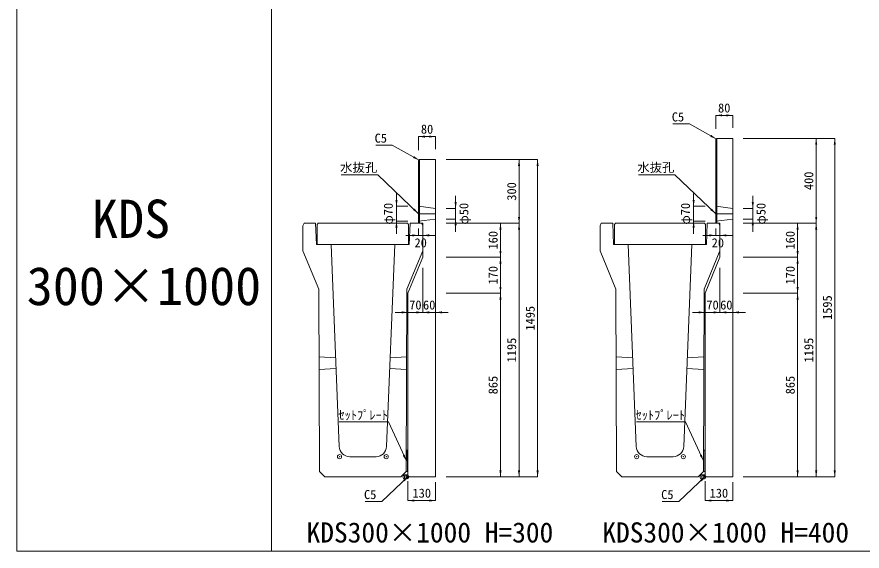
# Model space of a CAD drawing. Units: millimetres at full size, sheet at 1:40. Extents: x 172874 to 199766, y 869448 to 902797.
# Drawn here: x 172874 to 176856, y 887048 to 889566 of the extents above; entities that cross this region are included whole.
import ezdxf
from ezdxf.enums import TextEntityAlignment as Align

# ---------------------------------------------------------------- set-up
doc = ezdxf.new("R2010")
doc.units = ezdxf.units.MM
doc.header["$LTSCALE"] = 40
doc.header["$PDMODE"] = 32
doc.header["$PDSIZE"] = 20
for name, pattern in [('DASHED', [7.5, 6, -1.5]), ('USER1', [28.575, 19.05, -3.175, 3.175, -3.175]), ('USER2', [4.7625, 3.175, -1.5875])]:
    doc.linetypes.add(name, pattern=pattern)
for name, color, linetype, lineweight in [('セットプレート', 3, 'Continuous', 13), ('パネックスKDS', 2, 'Continuous', 13), ('図枠', 5, 'Continuous', 13), ('寸法線', 7, 'Continuous', 13), ('引出線', 4, 'Continuous', 13), ('本体', 2, 'Continuous', 13), ('補助線', 8, 'Continuous', 13)]:
    doc.layers.add(name, color=color, linetype=linetype, lineweight=lineweight)
doc.layers.add('文字', color=7, linetype='Continuous')
doc.styles.add('ＭＳ ゴシック', font='')
doc.styles.get('ＭＳ ゴシック').set_extended_font_data('MS Gothic')

# ---------------------------------------------------------------- blocks, each defined once
blk = doc.blocks.new('filled_arrow')
at = {"color": 0, "linetype": 'Continuous', "lineweight": -2}
blk.add_solid([(7.5, 1.25), (0, 0), (7.5, -1.25)], dxfattribs=at)

msp = doc.modelspace()

# ---------------------------------------------------------------- linework, layer by layer
at = {"layer": 'セットプレート'}
for points in [[(174708.92, 887423.33), (174714.92, 887423.31), (174715.23, 887523.31), (174709.23, 887523.33)], [(176108.92, 887423.33), (176114.92, 887423.31), (176115.23, 887523.31), (176109.23, 887523.33)]]:
    msp.add_lwpolyline(points, close=True, dxfattribs=at)
at = {"layer": 'パネックスKDS'}
for p, q in [((176166.64, 888988.33), (176171.64, 888993.33)), ((176171.64, 888993.33), (176246.64, 888993.33)), ((176246.64, 887398.33), (176246.64, 888993.33)), ((176166.64, 888593.33), (176166.64, 888988.33)), ((174766.64, 888888.33), (174771.64, 888893.33)), ((174766.64, 888593.33), (174766.64, 888888.33)), ((174771.64, 888893.33), (174846.64, 888893.33)), ((174846.64, 887398.33), (174846.64, 888893.33)), ((174766.64, 888593.33), (174786.64, 888593.33)), ((174786.64, 888433.33), (174786.64, 888593.33)), ((176166.64, 888593.33), (176186.64, 888593.33)), ((176186.64, 888433.33), (176186.64, 888593.33)), ((174786.64, 888433.33), (174716.64, 888263.33)), ((176186.64, 888433.33), (176116.64, 888263.33)), ((174716.64, 887403.33), (174716.64, 888263.33)), ((176116.64, 887403.33), (176116.64, 888263.33)), ((174716.64, 887403.33), (174721.64, 887398.33)), ((176116.64, 887403.33), (176121.64, 887398.33)), ((174721.64, 887398.33), (174846.64, 887398.33)), ((176121.64, 887398.33), (176246.64, 887398.33))]:
    msp.add_line(p, q, dxfattribs=at)
at = {"layer": 'パネックスKDS', "lineweight": 5}
for p, q in [((176171.64, 888593.33), (176171.64, 888993.33)), ((174771.64, 888593.33), (174771.64, 888893.33))]:
    msp.add_line(p, q, dxfattribs=at)
at = {"layer": 'パネックスKDS', "linetype": 'DASHED', "lineweight": 9}
for p, q in [((174766.64, 888673.33), (174846.64, 888663.33)), ((176166.64, 888673.33), (176246.64, 888663.33)), ((174766.64, 888603.33), (174846.64, 888613.33)), ((176166.64, 888603.33), (176246.64, 888613.33))]:
    msp.add_line(p, q, dxfattribs=at)
at = {"layer": '図枠'}
for p, q in [((172874.21, 902448.33), (172874.21, 887048.33)), ((174074.21, 902448.33), (174074.21, 887048.33)), ((172874.21, 887048.33), (185274.21, 887048.33))]:
    msp.add_line(p, q, dxfattribs=at)
at = {"layer": '寸法線'}
for p, q in [((176166.64, 889101.88), (176246.64, 889101.88)), ((176166.64, 889038.33), (176166.64, 889101.88)), ((176246.64, 889043.33), (176246.64, 889101.88)), ((174766.64, 889001.88), (174846.64, 889001.88)), ((174766.64, 888938.33), (174766.64, 889001.88)), ((174846.64, 888943.33), (174846.64, 889001.88)), ((176296.64, 888993.33), (176727.48, 888993.33)), ((176296.64, 888993.33), (176639.98, 888993.33)), ((176639.98, 888593.33), (176639.98, 888993.33)), ((176727.48, 887398.33), (176727.48, 888993.33)), ((174896.64, 888893.33), (175327.48, 888893.33)), ((174896.64, 888893.33), (175239.98, 888893.33)), ((175239.98, 888593.33), (175239.98, 888893.33)), ((175327.48, 887398.33), (175327.48, 888893.33)), ((174662.57, 888733.33), (174662.57, 888543.33)), ((174941.31, 888723.33), (174941.31, 888553.33)), ((176062.57, 888733.33), (176062.57, 888543.33)), ((176341.31, 888723.33), (176341.31, 888553.33)), ((174716.64, 888673.33), (174662.57, 888673.33)), ((174896.64, 888663.33), (174941.31, 888663.33)), ((176116.64, 888673.33), (176062.57, 888673.33)), ((176296.64, 888663.33), (176341.31, 888663.33)), ((174716.64, 888603.33), (174662.57, 888603.33)), ((174896.64, 888613.33), (174941.31, 888613.33)), ((176116.64, 888603.33), (176062.57, 888603.33)), ((176296.64, 888613.33), (176341.31, 888613.33)), ((174766.64, 888568.33), (174766.64, 888536.25)), ((174786.64, 888568.33), (174786.64, 888536.25)), ((174896.64, 888593.33), (175239.98, 888593.33)), ((174896.64, 888593.33), (175152.48, 888593.33)), ((174896.64, 888593.33), (175239.98, 888593.33)), ((175152.48, 888593.33), (175152.48, 888433.33)), ((175239.98, 888593.33), (175239.98, 887398.33)), ((176166.64, 888568.33), (176166.64, 888536.25)), ((176186.64, 888568.33), (176186.64, 888536.25)), ((176296.64, 888593.33), (176639.98, 888593.33)), ((176296.64, 888593.33), (176552.48, 888593.33)), ((176296.64, 888593.33), (176639.98, 888593.33)), ((176552.48, 888593.33), (176552.48, 888433.33)), ((176639.98, 888593.33), (176639.98, 887398.33)), ((174706.64, 888536.25), (174846.64, 888536.25)), ((176106.64, 888536.25), (176246.64, 888536.25)), ((174896.64, 888433.33), (175152.48, 888433.33)), ((174896.64, 888433.33), (175152.48, 888433.33)), ((175152.48, 888433.33), (175152.48, 888263.33)), ((176296.64, 888433.33), (176552.48, 888433.33)), ((176296.64, 888433.33), (176552.48, 888433.33)), ((176552.48, 888433.33), (176552.48, 888263.33)), ((174786.64, 888383.33), (174786.64, 888173.33)), ((176186.64, 888383.33), (176186.64, 888173.33)), ((174896.64, 888263.33), (175152.48, 888263.33)), ((174896.64, 888263.33), (175152.48, 888263.33)), ((175152.48, 888263.33), (175152.48, 887398.33)), ((176296.64, 888263.33), (176552.48, 888263.33)), ((176296.64, 888263.33), (176552.48, 888263.33)), ((176552.48, 888263.33), (176552.48, 887398.33)), ((174716.64, 888211.59), (174716.64, 888173.33)), ((174786.64, 888213.33), (174786.64, 888173.33)), ((174846.64, 888213.33), (174846.64, 888173.33)), ((176116.64, 888211.59), (176116.64, 888173.33)), ((176186.64, 888213.33), (176186.64, 888173.33)), ((176246.64, 888213.33), (176246.64, 888173.33)), ((174846.64, 888173.33), (174656.64, 888173.33)), ((174726.64, 888173.33), (174906.64, 888173.33)), ((176246.64, 888173.33), (176056.64, 888173.33)), ((176126.64, 888173.33), (176306.64, 888173.33)), ((174716.64, 887378.33), (174716.64, 887286.53)), ((174846.64, 887373.33), (174846.64, 887286.53)), ((174896.64, 887398.33), (175327.48, 887398.33)), ((174896.64, 887398.33), (175239.98, 887398.33)), ((174896.64, 887398.33), (175152.48, 887398.33)), ((176116.64, 887378.33), (176116.64, 887286.53)), ((176246.64, 887373.33), (176246.64, 887286.53)), ((176296.64, 887398.33), (176727.48, 887398.33)), ((176296.64, 887398.33), (176639.98, 887398.33)), ((176296.64, 887398.33), (176552.48, 887398.33)), ((174716.64, 887286.53), (174846.64, 887286.53)), ((176116.64, 887286.53), (176246.64, 887286.53))]:
    msp.add_line(p, q, dxfattribs=at)
at = {"layer": '引出線'}
for points in [[(176169.14, 888990.83), (176042.77, 889061.91), (175965, 889061.91)], [(174769.14, 888890.83), (174642.77, 888961.91), (174565, 888961.91)], [(174766.64, 888638.33), (174574.18, 888821.78), (174402.43, 888821.78)], [(176166.64, 888638.33), (175974.18, 888821.78), (175802.43, 888821.78)], [(174709.07, 887473.33), (174624.24, 887656.79), (174392.87, 887656.79)], [(176109.07, 887473.33), (176024.24, 887656.79), (175792.87, 887656.79)], [(174719.14, 887400.83), (174592.77, 887282.18), (174515, 887282.18)], [(176119.14, 887400.83), (175992.77, 887282.18), (175915, 887282.18)]]:
    msp.add_lwpolyline(points, dxfattribs=at)
at = {"layer": '本体'}
for p, q in [((174227.64, 888593.33), (174221.64, 888581.33)), ((174221.64, 888581.33), (174221.64, 888463.33)), ((174227.64, 888593.33), (174281.64, 888593.33)), ((174281.64, 888593.33), (174285.64, 888493.33)), ((174726.64, 888593.33), (174722.64, 888493.33)), ((174726.64, 888593.33), (174780.64, 888593.33)), ((174780.64, 888593.33), (174786.64, 888581.33)), ((174786.64, 888581.33), (174786.64, 888463.33)), ((175627.64, 888593.33), (175621.64, 888581.33)), ((175621.64, 888581.33), (175621.64, 888463.33)), ((175627.64, 888593.33), (175681.64, 888593.33)), ((175681.64, 888593.33), (175685.64, 888493.33)), ((176126.64, 888593.33), (176122.64, 888493.33)), ((176126.64, 888593.33), (176180.64, 888593.33)), ((176180.64, 888593.33), (176186.64, 888581.33)), ((176186.64, 888581.33), (176186.64, 888463.33)), ((174285.64, 888493.33), (174354.14, 888493.33)), ((174354.14, 888493.33), (174392.22, 887541.33)), ((174654.14, 888493.33), (174616.06, 887541.33)), ((174654.14, 888493.33), (174722.64, 888493.33)), ((175685.64, 888493.33), (175754.14, 888493.33)), ((175754.14, 888493.33), (175792.22, 887541.33)), ((176054.14, 888493.33), (176016.06, 887541.33)), ((176054.14, 888493.33), (176122.64, 888493.33)), ((174221.64, 888463.33), (174296.64, 888283.33)), ((174786.64, 888463.33), (174711.64, 888283.33)), ((175621.64, 888463.33), (175696.64, 888283.33)), ((176186.64, 888463.33), (176111.64, 888283.33)), ((174296.64, 888283.33), (174299.36, 887423.33)), ((174711.64, 888283.33), (174708.92, 887423.33)), ((175696.64, 888283.33), (175699.36, 887423.33)), ((176111.64, 888283.33), (176108.92, 887423.33)), ((174442.18, 887493.33), (174566.1, 887493.33)), ((175842.18, 887493.33), (175966.1, 887493.33)), ((174299.36, 887423.33), (174324.44, 887398.33)), ((174324.44, 887398.33), (174299.36, 887423.33)), ((174683.84, 887398.33), (174708.92, 887423.33)), ((175699.36, 887423.33), (175724.44, 887398.33)), ((175724.44, 887398.33), (175699.36, 887423.33)), ((176083.84, 887398.33), (176108.92, 887423.33)), ((174324.44, 887398.33), (174683.84, 887398.33)), ((175724.44, 887398.33), (176083.84, 887398.33))]:
    msp.add_line(p, q, dxfattribs=at)
at = {"layer": '本体', "linetype": 'USER2'}
for p, q in [((174375.5, 887959.33), (174297.65, 887964.33)), ((174710.63, 887964.33), (174632.78, 887959.33)), ((175775.5, 887959.33), (175697.65, 887964.33)), ((176110.63, 887964.33), (176032.78, 887959.33)), ((174377.5, 887909.33), (174297.84, 887904.33)), ((174630.78, 887909.33), (174710.44, 887904.33)), ((175777.5, 887909.33), (175697.84, 887904.33)), ((176030.78, 887909.33), (176110.44, 887904.33))]:
    msp.add_line(p, q, dxfattribs=at)
at = {"layer": '本体', "lineweight": 20}
for points in [[(174289.14, 888587.33), (174294.14, 888593.33), (174714.14, 888593.33), (174719.14, 888587.33), (174719.14, 888493.33), (174289.14, 888493.33)], [(175689.14, 888587.33), (175694.14, 888593.33), (176114.14, 888593.33), (176119.14, 888587.33), (176119.14, 888493.33), (175689.14, 888493.33)]]:
    msp.add_lwpolyline(points, close=True, dxfattribs=at)
at = {"layer": '本体'}
for centre, start, end in [((174442.18, 887543.33), 182.29061, 270), ((174566.1, 887543.33), 270, 357.70939), ((175842.18, 887543.33), 182.29061, 270), ((175966.1, 887543.33), 270, 357.70939)]:
    msp.add_arc(centre, 50, start, end, dxfattribs=at)
at = {"layer": '補助線', "linetype": 'USER1'}
for p, q in [((174766.64, 888638.33), (174846.64, 888638.33)), ((176166.64, 888638.33), (176246.64, 888638.33))]:
    msp.add_line(p, q, dxfattribs=at)
at = {"layer": '補助線'}
for p in [(174394.14, 887493.33), (174614.14, 887493.33), (175794.14, 887493.33), (176014.14, 887493.33), (174702.64, 887398.33), (174709.64, 887398.33), (174709.64, 887398.33), (176102.64, 887398.33), (176109.64, 887398.33), (176109.64, 887398.33)]:
    msp.add_point(p, dxfattribs=at)

# ---------------------------------------------------------------- block references
at = {"layer": '寸法線', "xscale": 4, "yscale": 4}
for p in [(176166.64, 889101.88), (174766.64, 889001.88), (174786.64, 888536.25), (176186.64, 888536.25), (174786.64, 888173.33), (174846.64, 888173.33), (176186.64, 888173.33), (176246.64, 888173.33), (174716.64, 887286.53), (176116.64, 887286.53)]:
    msp.add_blockref('filled_arrow', p, dxfattribs=at)
for p, rotation in [((176246.64, 889101.88), 180), ((174846.64, 889001.88), 180), ((176639.98, 888993.33), 270), ((176727.48, 888993.33), 270), ((175239.98, 888893.33), 270), ((175327.48, 888893.33), 270), ((174662.57, 888673.33), 90), ((174941.31, 888663.33), 90), ((176062.57, 888673.33), 90), ((176341.31, 888663.33), 90), ((174662.57, 888603.33), 270), ((174941.31, 888613.33), 270), ((175239.98, 888593.33), 90), ((176062.57, 888603.33), 270), ((176341.31, 888613.33), 270), ((176639.98, 888593.33), 90), ((175152.48, 888593.33), 270), ((175239.98, 888593.33), 270), ((176552.48, 888593.33), 270), ((176639.98, 888593.33), 270), ((174766.64, 888536.25), 180), ((176166.64, 888536.25), 180), ((175152.48, 888433.33), 90), ((176552.48, 888433.33), 90), ((175152.48, 888433.33), 270), ((176552.48, 888433.33), 270), ((175152.48, 888263.33), 90), ((176552.48, 888263.33), 90), ((175152.48, 888263.33), 270), ((176552.48, 888263.33), 270), ((174716.64, 888173.33), 180), ((174786.64, 888173.33), 180), ((176116.64, 888173.33), 180), ((176186.64, 888173.33), 180), ((175152.48, 887398.33), 90), ((175239.98, 887398.33), 90), ((175327.48, 887398.33), 90), ((176552.48, 887398.33), 90), ((176639.98, 887398.33), 90), ((176727.48, 887398.33), 90), ((174846.64, 887286.53), 180), ((176246.64, 887286.53), 180)]:
    msp.add_blockref('filled_arrow', p, dxfattribs=dict(at, rotation=rotation))
at = {"layer": '引出線', "xscale": 4, "yscale": 4}
for p, rotation in [((176169.14, 888990.83), 150.6), ((174769.14, 888890.83), 150.6), ((174766.64, 888638.33), 136.4), ((176166.64, 888638.33), 136.4), ((174709.07, 887473.33), 114.8), ((176109.07, 887473.33), 114.8), ((174719.14, 887400.83), 223.2), ((176119.14, 887400.83), 223.2)]:
    msp.add_blockref('filled_arrow', p, dxfattribs=dict(at, rotation=rotation))

# ---------------------------------------------------------------- texts
at = {"layer": '寸法線', "style": 'ＭＳ ゴシック'}
for s, p in [('80', (176206.64, 889136.88)), ('80', (174806.64, 889036.88)), ('20', (174776.64, 888501.25)), ('20', (176176.64, 888501.25)), ('70', (174751.64, 888208.33)), ('60', (174816.64, 888208.33)), ('70', (176151.64, 888208.33)), ('60', (176216.64, 888208.33)), ('130', (174781.64, 887321.53)), ('130', (176181.64, 887321.53))]:
    msp.add_text(s, height=42.72, dxfattribs=at).set_placement(p, align=Align.MIDDLE_CENTER)
for s, p in [('400', (176604.98, 888793.33)), ('300', (175204.98, 888743.33)), ('φ70', (174623.91, 888638.33)), ('φ50', (174979.96, 888638.33)), ('φ70', (176023.91, 888638.33)), ('φ50', (176379.96, 888638.33)), ('160', (175117.48, 888513.33)), ('160', (176517.48, 888513.33)), ('170', (175117.48, 888348.33)), ('170', (176517.48, 888348.33)), ('1595', (176692.48, 888195.83)), ('1495', (175292.48, 888145.83)), ('1195', (175204.98, 887995.83)), ('1195', (176604.98, 887995.83)), ('865', (175117.48, 887830.83)), ('865', (176517.48, 887830.83))]:
    msp.add_text(s, height=42.72, rotation=90, dxfattribs=at).set_placement(p, align=Align.MIDDLE_CENTER)
at = {"layer": '引出線', "style": 'ＭＳ ゴシック'}
for s, p in [('C5', (176017.77, 889115.91)), ('C5', (174617.77, 889015.91)), ('水抜孔', (174571.93, 888878.06)), ('水抜孔', (175971.93, 888878.06)), ('ｾｯﾄﾌﾟﾚｰﾄ', (174621.99, 887710.79)), ('ｾｯﾄﾌﾟﾚｰﾄ', (176021.99, 887710.79)), ('C5', (174567.77, 887336.18)), ('C5', (175967.77, 887336.18))]:
    msp.add_text(s, height=42.72, dxfattribs=at).set_placement(p, align=Align.TOP_RIGHT)
at = {"layer": '文字', "style": 'ＭＳ ゴシック'}
for s, p in [('KDS ', (173228.16, 888704.69)), ('300×1000', (172920.6, 888388.02))]:
    msp.add_text(s, height=180.4, dxfattribs=at).set_placement(p, align=Align.TOP_LEFT)
for s, p in [('KDS300×1000 H=300', (174238.87, 887060.26)), ('KDS300×1000 H=400', (175632.24, 887060.26))]:
    msp.add_text(s, height=94.94, dxfattribs=at).set_placement(p, align=Align.BOTTOM_LEFT)

doc.saveas('drawing.dxf')
